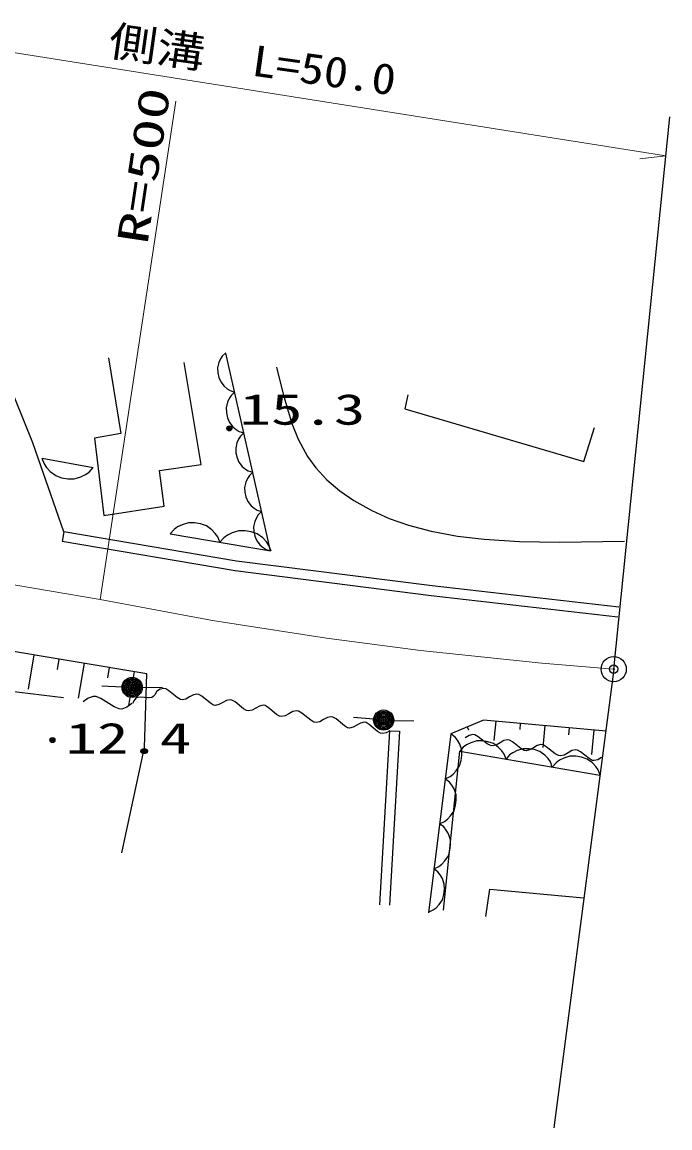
# Model space of a CAD drawing. Units: millimetres, scale not verified. Extents: x 40000 to 680000, y 20000 to 380000.
# Drawn here: x 530262 to 568861, y 238724 to 304580 of the extents above; entities that cross this region are included whole.
import ezdxf
from ezdxf.enums import TextEntityAlignment as Align

# ---------------------------------------------------------------- set-up
doc = ezdxf.new("R2010")
doc.units = ezdxf.units.MM
doc.header["$LTSCALE"] = 1000
doc.header["$PDMODE"] = 32
doc.header["$PDSIZE"] = 500
doc.linetypes.add('CHAIN', pattern=[18.5, 12, -1.5, 3.5, -1.5])
for name, color, linetype, lineweight in [('M-BGD', 7, 'Continuous', 25), ('M-BMK', 2, 'CHAIN', 13), ('M-BMK-OTRS', 5, 'Continuous', 25), ('M-BMK-SRVR', 3, 'Continuous', 25), ('M-STR-HTXT', 7, 'Continuous', 13)]:
    doc.layers.add(name, color=color, linetype=linetype, lineweight=lineweight)
doc.layers.add('M-OTRS', color=6, linetype='Continuous')
doc.styles.add('ＭＳ ゴシック', font='')
doc.styles.get('ＭＳ ゴシック').set_extended_font_data('MS Gothic')

msp = doc.modelspace()

# ---------------------------------------------------------------- linework, layer by layer
at = {"layer": 'M-BGD'}
for p, q in [((530908, 279522), (528701, 284946)), ((535412, 284579), (536148, 280074)), ((542081, 284522), (541983, 284303)), ((542190, 284694), (542081, 284522)), ((542392, 284888), (542190, 284694)), ((545065, 273087), (542399, 284854)), ((540928, 278235), (539917, 284303)), ((541983, 284303), (541906, 283990)), ((541906, 283990), (541923, 283699)), ((545421, 284034), (545809, 282422)), ((541923, 283699), (541987, 283418)), ((541987, 283418), (542097, 283148)), ((542097, 283148), (542301, 282899)), ((542301, 282899), (542484, 282743)), ((542484, 282743), (542656, 282635)), ((542656, 282635), (542922, 282547)), ((542922, 282547), (542711, 282346)), ((542496, 281938), (542416, 281612)), ((542598, 282166), (542496, 281938)), ((542711, 282346), (542598, 282166)), ((545809, 282422), (546340, 280669)), ((553248, 282372), (553064, 281545)), ((542416, 281612), (542434, 281309)), ((542434, 281309), (542500, 281016)), ((553064, 281545), (563728, 278419)), ((542500, 281016), (542615, 280734)), ((542615, 280734), (542828, 280475)), ((546340, 280669), (546715, 279748)), ((536148, 280074), (534585, 279798)), ((542828, 280475), (543018, 280313)), ((543018, 280313), (543198, 280200)), ((543272, 279915), (543164, 279743)), ((543198, 280200), (543475, 280109)), ((543475, 280109), (543272, 279915)), ((563728, 278419), (564372, 280442)), ((532755, 274230), (530908, 279522)), ((534585, 279798), (535137, 275201)), ((543066, 279524), (542989, 279211)), ((543164, 279743), (543066, 279524)), ((546715, 279748), (547276, 278713)), ((531443, 278606), (531571, 278268)), ((531459, 278603), (534493, 278051)), ((542989, 279211), (543006, 278920)), ((543006, 278920), (543069, 278639)), ((543069, 278639), (543180, 278369)), ((547276, 278713), (547756, 278043)), ((531571, 278268), (531720, 278051)), ((531720, 278051), (531931, 277824)), ((534255, 277780), (534493, 278051)), ((538446, 277867), (540928, 278235)), ((543180, 278369), (543384, 278120)), ((543384, 278120), (543567, 277964)), ((543567, 277964), (543739, 277856)), ((547756, 278043), (548426, 277316)), ((531931, 277824), (532264, 277574)), ((532264, 277574), (532619, 277447)), ((532619, 277447), (532985, 277380)), ((532985, 277380), (533362, 277375)), ((533362, 277375), (533761, 277491)), ((533761, 277491), (534038, 277630)), ((534038, 277630), (534255, 277780)), ((538722, 275753), (538446, 277867)), ((543694, 277403), (543596, 277183)), ((543803, 277575), (543694, 277403)), ((543739, 277856), (544005, 277768)), ((544005, 277768), (543803, 277575)), ((548426, 277316), (549189, 276663)), ((543596, 277183), (543519, 276871)), ((543519, 276871), (543536, 276579)), ((549189, 276663), (550026, 276084)), ((543536, 276579), (543600, 276298)), ((543600, 276298), (543710, 276028)), ((543710, 276028), (543914, 275779)), ((550026, 276084), (551100, 275485)), ((535137, 275201), (538722, 275753)), ((543914, 275779), (544097, 275624)), ((544097, 275624), (544269, 275515)), ((544269, 275515), (544535, 275428)), ((544535, 275428), (544333, 275234)), ((551100, 275485), (552136, 275023)), ((539791, 274649), (539525, 274511)), ((540176, 274766), (539791, 274649)), ((540541, 274765), (540176, 274766)), ((540896, 274705), (540541, 274765)), ((541241, 274586), (540896, 274705)), ((544126, 274843), (544049, 274530)), ((544224, 275062), (544126, 274843)), ((544333, 275234), (544224, 275062)), ((552136, 275023), (553279, 274619)), ((553279, 274619), (554637, 274259)), ((532755, 274230), (532654, 273638)), ((543039, 272485), (532755, 274230)), ((539317, 274364), (539090, 274098)), ((539090, 274098), (545065, 273087)), ((539525, 274511), (539317, 274364)), ((541566, 274348), (541241, 274586)), ((541773, 274131), (541566, 274348)), ((541920, 273923), (541773, 274131)), ((542497, 274025), (542283, 273872)), ((542773, 274167), (542497, 274025)), ((543171, 274288), (542773, 274167)), ((543548, 274287), (543171, 274288)), ((543914, 274225), (543548, 274287)), ((544271, 274102), (543914, 274225)), ((544049, 274530), (544066, 274239)), ((544066, 274239), (544130, 273958)), ((544607, 273856), (544271, 274102)), ((554637, 274259), (556212, 273968)), ((556212, 273968), (557801, 273779)), ((542951, 271892), (532654, 273638)), ((542048, 273598), (541920, 273923)), ((542283, 273872), (542048, 273598)), ((544130, 273958), (544240, 273687)), ((544240, 273687), (544444, 273438)), ((544444, 273438), (544627, 273283)), ((544820, 273631), (544607, 273856)), ((544973, 273417), (544820, 273631)), ((545104, 273080), (544973, 273417)), ((557801, 273779), (559894, 273643)), ((559894, 273643), (562293, 273600)), ((562293, 273600), (566150, 273669)), ((544627, 273283), (544800, 273174)), ((544800, 273174), (545065, 273087)), ((554699, 271016), (543039, 272485)), ((554627, 270421), (542951, 271892)), ((565820, 269730), (554699, 271016)), ((565751, 269134), (554627, 270421)), ((537695, 265775), (519727, 268757)), ((530957, 266893), (530617, 264844)), ((532454, 266645), (532351, 266024)), ((533952, 266396), (533605, 264308)), ((535449, 266148), (535346, 265528)), ((536947, 265899), (536611, 263877)), ((537546, 261376), (537695, 265775)), ((532729, 264329), (528511, 264856)), ((536219, 264979), (535020, 265025)), ((537419, 264961), (538619, 264972)), ((538495, 264845), (538271, 264721)), ((538706, 264891), (538495, 264845)), ((538824, 264871), (538706, 264891)), ((539008, 264759), (538824, 264871)), ((539507, 264350), (539008, 264759)), ((534201, 264319), (533903, 264097)), ((534495, 264424), (534201, 264319)), ((534669, 264418), (534495, 264424)), ((534955, 264292), (534669, 264418)), ((535750, 263800), (534955, 264292)), ((536934, 264180), (536850, 263993)), ((537047, 264310), (536934, 264180)), ((537133, 264353), (537047, 264310)), ((537304, 264369), (537133, 264353)), ((537820, 264346), (537304, 264369)), ((537991, 264362), (537820, 264346)), ((538077, 264406), (537991, 264362)), ((538190, 264535), (538077, 264406)), ((538274, 264722), (538190, 264535)), ((539691, 264238), (539507, 264350)), ((539809, 264218), (539691, 264238)), ((540020, 264264), (539809, 264218)), ((540243, 264388), (540020, 264264)), ((540467, 264513), (540243, 264388)), ((540678, 264559), (540467, 264513)), ((540796, 264539), (540678, 264559)), ((540980, 264426), (540796, 264539)), ((541479, 264018), (540980, 264426)), ((542439, 264180), (542216, 264056)), ((542650, 264226), (542439, 264180)), ((542768, 264206), (542650, 264226)), ((542952, 264094), (542768, 264206)), ((543451, 263685), (542952, 264094)), ((536036, 263673), (535750, 263800)), ((536210, 263667), (536036, 263673)), ((536504, 263773), (536210, 263667)), ((536802, 263995), (536504, 263773)), ((541663, 263906), (541479, 264018)), ((541781, 263886), (541663, 263906)), ((541992, 263931), (541781, 263886)), ((542216, 264056), (541992, 263931)), ((543635, 263573), (543451, 263685)), ((543753, 263553), (543635, 263573)), ((543964, 263599), (543753, 263553)), ((544188, 263723), (543964, 263599)), ((544412, 263848), (544188, 263723)), ((544622, 263894), (544412, 263848)), ((544740, 263874), (544622, 263894)), ((544924, 263761), (544740, 263874)), ((545423, 263353), (544924, 263761)), ((546395, 263522), (546160, 263391)), ((546616, 263570), (546395, 263522)), ((546740, 263549), (546616, 263570)), ((546933, 263431), (546740, 263549)), ((547457, 263002), (546933, 263431)), ((545607, 263241), (545423, 263353)), ((545726, 263221), (545607, 263241)), ((545936, 263266), (545726, 263221)), ((546160, 263391), (545936, 263266)), ((547650, 262884), (547457, 263002)), ((547775, 262863), (547650, 262884)), ((547996, 262911), (547775, 262863)), ((548231, 263042), (547996, 262911)), ((548455, 263166), (548231, 263042)), ((548665, 263212), (548455, 263166)), ((548783, 263192), (548665, 263212)), ((548967, 263080), (548783, 263192)), ((549466, 262671), (548967, 263080)), ((551208, 263061), (550012, 263159)), ((550427, 262834), (550203, 262709)), ((550637, 262879), (550427, 262834)), ((550756, 262859), (550637, 262879)), ((550939, 262747), (550756, 262859)), ((552405, 262995), (553605, 262961)), ((557752, 263016), (555813, 262196)), ((565058, 262345), (557752, 263016)), ((558482, 262949), (558377, 261804)), ((559944, 262815), (559910, 262449)), ((549650, 262559), (549466, 262671)), ((549769, 262539), (549650, 262559)), ((549979, 262585), (549769, 262539)), ((550203, 262709), (549979, 262585)), ((551438, 262339), (550939, 262747)), ((551622, 262226), (551438, 262339)), ((552157, 262380), (551561, 252016)), ((551741, 262206), (551622, 262226)), ((551951, 262252), (551741, 262206)), ((552175, 262377), (551951, 262252)), ((552157, 262380), (552756, 262345)), ((552756, 262345), (552160, 251981)), ((555813, 262196), (554471, 251534)), ((556061, 262002), (555813, 262196)), ((556782, 262606), (556860, 262423)), ((557120, 262150), (556900, 262098)), ((557244, 262132), (557120, 262150)), ((557440, 262019), (557244, 262132)), ((561405, 262681), (561286, 261387)), ((562866, 262546), (562829, 262136)), ((564328, 262412), (564195, 260970)), ((556201, 261821), (556061, 262002)), ((556335, 261586), (556201, 261821)), ((556455, 261244), (556335, 261586)), ((556741, 261538), (556548, 261400)), ((556900, 262098), (556668, 261962)), ((556990, 261666), (556741, 261538)), ((557350, 261775), (556990, 261666)), ((557690, 261774), (557350, 261775)), ((557973, 261601), (557440, 262019)), ((558021, 261718), (557690, 261774)), ((558169, 261488), (557973, 261601)), ((558343, 261607), (558021, 261718)), ((558293, 261469), (558169, 261488)), ((558513, 261522), (558293, 261469)), ((558647, 261385), (558343, 261607)), ((558745, 261658), (558513, 261522)), ((558966, 261787), (558745, 261658)), ((559176, 261837), (558966, 261787)), ((559295, 261820), (559176, 261837)), ((559481, 261712), (559295, 261820)), ((559989, 261314), (559481, 261712)), ((560956, 261504), (560724, 261368)), ((561176, 261557), (560956, 261504)), ((561301, 261539), (561176, 261557)), ((561497, 261425), (561301, 261539)), ((536204, 255113), (537546, 261376)), ((555366, 251683), (556335, 261152)), ((556548, 261400), (556335, 261152)), ((556335, 261152), (564686, 259736)), ((556428, 260595), (556468, 260916)), ((556468, 260916), (556455, 261244)), ((558839, 261182), (558647, 261385)), ((558977, 260988), (558839, 261182)), ((559096, 260684), (558977, 260988)), ((559308, 260932), (559096, 260684)), ((559502, 261069), (559308, 260932)), ((559751, 261198), (559502, 261069)), ((560110, 261307), (559751, 261198)), ((560175, 261206), (559989, 261314)), ((560451, 261306), (560110, 261307)), ((560294, 261189), (560175, 261206)), ((560503, 261239), (560294, 261189)), ((560782, 261250), (560451, 261306)), ((560724, 261368), (560503, 261239)), ((561104, 261138), (560782, 261250)), ((561407, 260917), (561104, 261138)), ((561600, 260714), (561407, 260917)), ((562030, 261008), (561497, 261425)), ((562226, 260894), (562030, 261008)), ((562350, 260876), (562226, 260894)), ((562570, 260929), (562350, 260876)), ((562907, 260861), (562535, 260748)), ((562802, 261065), (562570, 260929)), ((563023, 261194), (562802, 261065)), ((563260, 260860), (562907, 260861)), ((563233, 261244), (563023, 261194)), ((563352, 261227), (563233, 261244)), ((563603, 260802), (563260, 260860)), ((563538, 261119), (563352, 261227)), ((564046, 260721), (563538, 261119)), ((563936, 260686), (563603, 260802)), ((556133, 259979), (556334, 260280)), ((556334, 260280), (556428, 260595)), ((561737, 260520), (561600, 260714)), ((561856, 260216), (561737, 260520)), ((562076, 260472), (561856, 260216)), ((562277, 260615), (562076, 260472)), ((562535, 260748), (562277, 260615)), ((564250, 260457), (563936, 260686)), ((564232, 260613), (564046, 260721)), ((564351, 260596), (564232, 260613)), ((564450, 260246), (564250, 260457)), ((564560, 260646), (564351, 260596)), ((564592, 260046), (564450, 260246)), ((564781, 260775), (564560, 260646)), ((555476, 259517), (555764, 259644)), ((555724, 259323), (555476, 259517)), ((555764, 259644), (555945, 259785)), ((555945, 259785), (556133, 259979)), ((564715, 259731), (564592, 260046)), ((555864, 259142), (555724, 259323)), ((555998, 258907), (555864, 259142)), ((556118, 258566), (555998, 258907)), ((556091, 257916), (556131, 258237)), ((556131, 258237), (556118, 258566)), ((555796, 257300), (555997, 257601)), ((555997, 257601), (556091, 257916)), ((555139, 256838), (555427, 256965)), ((555386, 256644), (555139, 256838)), ((555427, 256965), (555608, 257106)), ((555608, 257106), (555796, 257300)), ((555527, 256463), (555386, 256644)), ((555661, 256228), (555527, 256463)), ((555781, 255887), (555661, 256228)), ((555754, 255237), (555794, 255558)), ((555794, 255558), (555781, 255887)), ((555458, 254621), (555660, 254922)), ((555660, 254922), (555754, 255237)), ((554802, 254159), (555090, 254286)), ((555090, 254286), (555271, 254427)), ((555271, 254427), (555458, 254621)), ((555040, 253972), (554802, 254159)), ((555175, 253798), (555040, 253972)), ((555304, 253572), (555175, 253798)), ((555420, 253243), (555304, 253572)), ((555394, 252617), (555433, 252927)), ((555433, 252927), (555420, 253243)), ((557901, 251310), (558124, 252951)), ((558124, 252951), (563716, 252429)), ((555109, 252024), (555303, 252314)), ((555303, 252314), (555394, 252617)), ((554477, 251580), (554754, 251702)), ((554754, 251702), (554929, 251837)), ((554929, 251837), (555109, 252024))]:
    msp.add_line(p, q, dxfattribs=at)
for centre, radius in [((542611, 280380), 150), ((542611, 280380), 90), ((542611, 280380), 30), ((536819, 264956), 600), ((536819, 264956), 528), ((536819, 264956), 456), ((536819, 264956), 384), ((536819, 264956), 312), ((536819, 264956), 240), ((536819, 264956), 168), ((536819, 264956), 96), ((536819, 264956), 24), ((551806, 263012), 600), ((551806, 263012), 528), ((551806, 263012), 456), ((551806, 263012), 384), ((551806, 263012), 312), ((551806, 263012), 240), ((551806, 263012), 168), ((551806, 263012), 96), ((551806, 263012), 24), ((532070, 261824), 150), ((532070, 261824), 90), ((532070, 261824), 30)]:
    msp.add_circle(centre, radius, dxfattribs=at)
at = {"layer": 'M-BMK'}
for p, q in [((534911, 270191), (466455, 281798)), ((534911, 270191), (541616, 268951)), ((541616, 268951), (548393, 267889)), ((548393, 267889), (553991, 267154)), ((553991, 267154), (561233, 266394)), ((561233, 266394), (565512, 266045))]:
    msp.add_line(p, q, dxfattribs=at)
at = {"layer": 'M-BMK-OTRS'}
for q in [(568861, 298945), (561946, 238724)]:
    msp.add_line((565512, 266045), q, dxfattribs=at)
at = {"layer": 'M-BMK-SRVR'}
for radius in [750, 30]:
    msp.add_circle((565512, 266045), radius, dxfattribs=at)
at = {"layer": 'M-OTRS'}
msp.add_point((565512, 266045), dxfattribs=at)
at = {"layer": 'M-STR-HTXT'}
for p, q in [((520523, 304220), (568616, 296622)), ((539429, 299862), (534911, 270191)), ((568616, 296622), (567069, 296441))]:
    msp.add_line(p, q, dxfattribs=at)

# ---------------------------------------------------------------- texts
at = {"layer": 'M-BGD', "style": 'ＭＳ ゴシック', "width": 1.5}
for s, p in [('15.3', (543229, 280052)), ('12.4', (532861, 260469))]:
    msp.add_text(s, height=1833, dxfattribs=at).set_placement(p, align=Align.BOTTOM_LEFT)
at = {"layer": 'M-STR-HTXT', "style": 'ＭＳ ゴシック'}
for s, rotation, width, p in [('側溝\u3000L=50.0', 352, 1.15, (535259, 302061)), ('R=500', 81.5, 1.5, (538269, 291190))]:
    msp.add_text(s, height=1833, rotation=rotation, dxfattribs=dict(at, width=width)).set_placement(p, align=Align.BOTTOM_LEFT)

doc.saveas('drawing.dxf')
